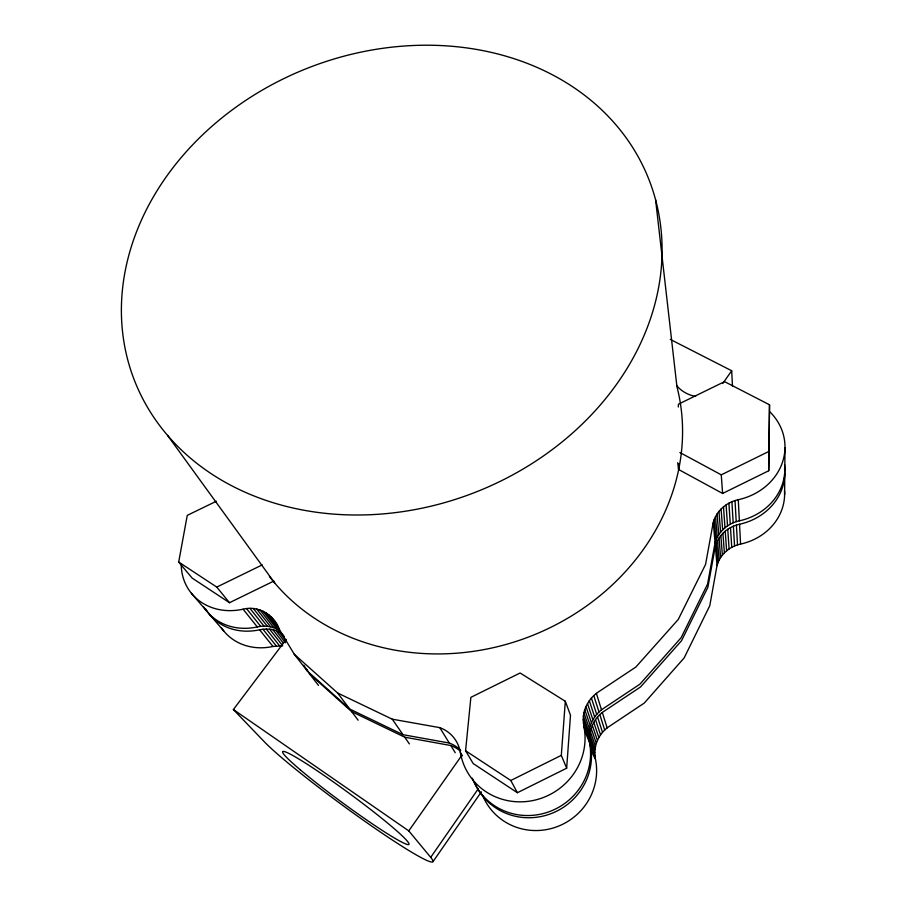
<?xml version="1.0" encoding="UTF-8"?>
<svg xmlns="http://www.w3.org/2000/svg" width="907" height="907" viewBox="0 0 907 907"><rect width="100%" height="100%" fill="white"/><g stroke="black" fill="none" stroke-linecap="round" stroke-linejoin="round"><path stroke-width="1.36" d="M784.612 494.689L784.782 473.715M784.804 470.109L784.974 447.775M677.722 462.706L678.561 469.475L722.607 493.453L768.728 470.756L769.521 404.783L724.546 381.643L678.447 404.182L678.311 406.994M768.728 470.756L769.521 404.783M678.561 469.475L678.821 463.953M482.615 795.416A59.635 57.787 -31.9 0 0 554.404 827.626A59.635 57.787 -31.9 0 0 595.457 759.102C592.724 746.484 598.869 732.811 609.787 726.065L644.299 703.038L684.15 657.926L709.784 605.695L716.473 568.53C718.174 556.252 728.684 546.524 740.577 544.087A57.016 51.075 -2.8 0 0 784.51 490.676M472.309 778.161A61.597 59.386 -30.7 0 0 546.173 812.717A61.597 59.386 -30.7 0 0 589.391 741.915C586.58 728.911 592.985 714.863 604.232 707.936L639.889 684.195L681.078 637.768L707.573 584.097L714.489 545.957C716.269 533.316 727.131 523.373 739.375 520.845A58.796 52.3 -3.5 0 0 784.578 464.611M595.457 759.102C585.661 742.912 588.269 720.748 605.048 710.6L640.535 686.962L681.531 640.727L707.891 587.271L714.784 549.268C716.553 536.683 727.357 526.763 739.545 524.246A58.536 52.118 -3.4 0 0 784.544 468.239M589.391 741.915C584.335 731.031 580.412 718.083 586.001 706.587C588.768 700.374 593.439 695.068 599.176 691.406L635.875 667.03L678.277 619.424L705.555 564.449L712.687 525.436C714.546 512.466 725.736 502.319 738.275 499.712A60.418 53.388 -4 0 0 769.862 411.835M566.66 768.195L570.503 715.26L565.322 701.292L520.119 672.994L470.88 697.336L465.574 750.747L473.193 763.558L517.387 792.718L566.66 768.195L561.308 755.361L565.322 701.292M273.88 581.036L229.494 602.713L192.125 578.054L178.69 562.034L187.25 515.369L216.399 501.22M433.013 861.65L481.356 791.879M286.181 639.469L233.382 709.546L264.13 741.575A107.944 7.982 36.3 0 0 370.986 825.574A107.944 7.982 36.3 0 0 430.7 857.353L478.329 788.716M430.7 857.353L408.785 830.903L461.652 755.565M722.743 383.514L731.688 370.759L670.262 339.388M465.574 750.747L510.788 780.485L561.308 755.361M679.865 452.491L721.269 474.837L768.49 451.629M178.69 562.034L216.773 587.09L262.236 564.902M181.23 564.415A58.83 51.041 -35.5 0 0 243.087 609.198C257.123 605.547 271.851 613.438 278.154 626.272M203.735 606.964A57.3 50.066 -35.9 0 0 257.305 626.93C264.81 625.274 272.984 626.318 279.549 630.399L265.898 612.701M205.549 608.756A57.05 49.908 -36 0 0 259.606 629.787C268.041 628.211 279.107 628.846 284.322 636.589M221.512 627.95A55.599 48.967 -36.4 0 0 272.973 646.464L282.746 645.875L269.628 629.175M270.921 616.749L274.787 621.896L294.265 654.242L337.597 692.993L392.266 719.183L439.793 727.641A35.452 33.4 -41.8 0 1 460.348 752.413L462.423 755.837M294.265 654.242L307.36 671.078L349.705 709.025L403.003 734.693L449.282 743.037A34.466 32.618 -43.1 0 1 460.711 750.35M306.657 669.128L309.468 673.799L351.655 711.61L404.737 737.198L450.813 745.52A34.307 32.493 -43.3 0 1 460.2 750.962M695.635 396.416C688.447 395.146 681.645 391.473 676.928 385.86M233.382 709.546L408.785 830.903M191.366 593.257L206.796 611.227M209.29 614.13L223.802 631.034M216.773 587.09L229.494 602.713M243.087 609.198L257.305 626.93M259.606 629.787L272.973 646.464M246.545 608.608L260.672 626.363M262.962 629.231L276.238 645.92M250.003 608.393L264.039 626.159M266.307 629.027L279.503 645.727M253.416 608.54L267.372 626.306M256.749 609.051L270.626 626.816M272.871 629.685L283.301 643.04M259.969 609.923L273.767 627.678M276 630.546L285.501 642.78M309.468 673.799L318.493 685.397M263.03 611.148L276.748 628.88M278.971 631.737L285.852 640.625M268.54 614.583L279.583 628.936M337.597 692.993L349.705 709.025M351.655 711.61L358.14 720.215M167.591 435.428L274.787 583.11M392.266 719.183L403.003 734.693M404.737 737.198L409.386 743.91M439.793 727.641L449.282 743.037M450.813 745.52L455.257 752.731M303.822 665.216L307.36 671.078M510.788 780.485L517.387 792.718M583.348 722.958L588.892 738.695M589.788 741.223L594.981 755.962M583.201 719.614L588.745 735.43M589.641 737.981L594.822 752.787M583.394 716.281L588.926 732.176M589.822 734.738L594.992 749.624M583.927 712.97L589.437 728.956M590.332 731.53L595.491 746.484M584.8 709.728L590.287 725.793M591.171 728.378L596.307 743.411M586.001 706.587L591.443 722.732M592.328 725.328L597.418 740.441M587.509 703.583L592.917 719.795M593.779 722.403L598.847 737.584M589.323 700.726L594.675 717.006M595.536 719.636L600.536 734.874M591.421 698.061L596.704 714.41M597.554 717.04L602.509 732.357M593.779 695.601L598.994 712.006M599.833 714.659L604.72 730.022M596.375 693.379L601.511 709.852M602.339 712.505L607.157 727.924M655.591 199.801A276.159 228.042 -21.2 0 1 310.75 511.412A276.159 228.042 -21.2 0 1 208.882 128.998A276.159 228.042 -21.2 0 1 655.591 199.801L676.939 386.688A228.564 200.515 -21.2 0 1 545.765 629.741A228.564 200.515 -21.2 0 1 269.436 576.523M713.31 522.421L715.09 543.01M715.374 546.331L717.052 565.651M714.251 519.473L716.008 540.13M716.292 543.463L717.936 562.85M715.521 516.639L717.244 537.352M717.516 540.697L719.138 560.141M717.097 513.918L718.775 534.699M719.047 538.055L720.612 557.556M718.968 511.367L720.589 532.205M720.85 535.572L722.369 555.129M721.099 508.997L722.664 529.881M722.913 533.259L724.387 552.873M721.269 474.837L722.607 493.453M723.491 506.82L724.988 527.772M725.226 531.151L726.632 550.81M726.099 504.882L727.527 525.867M727.754 529.257L729.103 548.962M728.911 503.181L730.271 524.212M730.486 527.613L731.756 547.352M731.904 501.741L733.173 522.817M733.378 526.219L734.568 546.003M735.033 500.585L736.212 521.684M736.405 525.096L737.516 544.903M738.275 499.712L739.375 520.845M739.545 524.246L740.577 544.087M731.688 370.759L732.493 386.212M583.847 726.258A63.388 60.826 -29.8 0 1 533.452 800.439A63.388 60.826 -29.8 0 1 460.348 752.413M590.276 744.443A61.302 59.148 -30.8 0 1 547.975 814.724A61.302 59.148 -30.8 0 1 474.259 781.823M300.364 769.896A78.285 5.782 36.3 0 0 406.449 844.213A78.285 5.782 36.3 0 0 330.25 779.737A78.285 5.782 36.3 0 0 300.364 769.896"/></g></svg>
